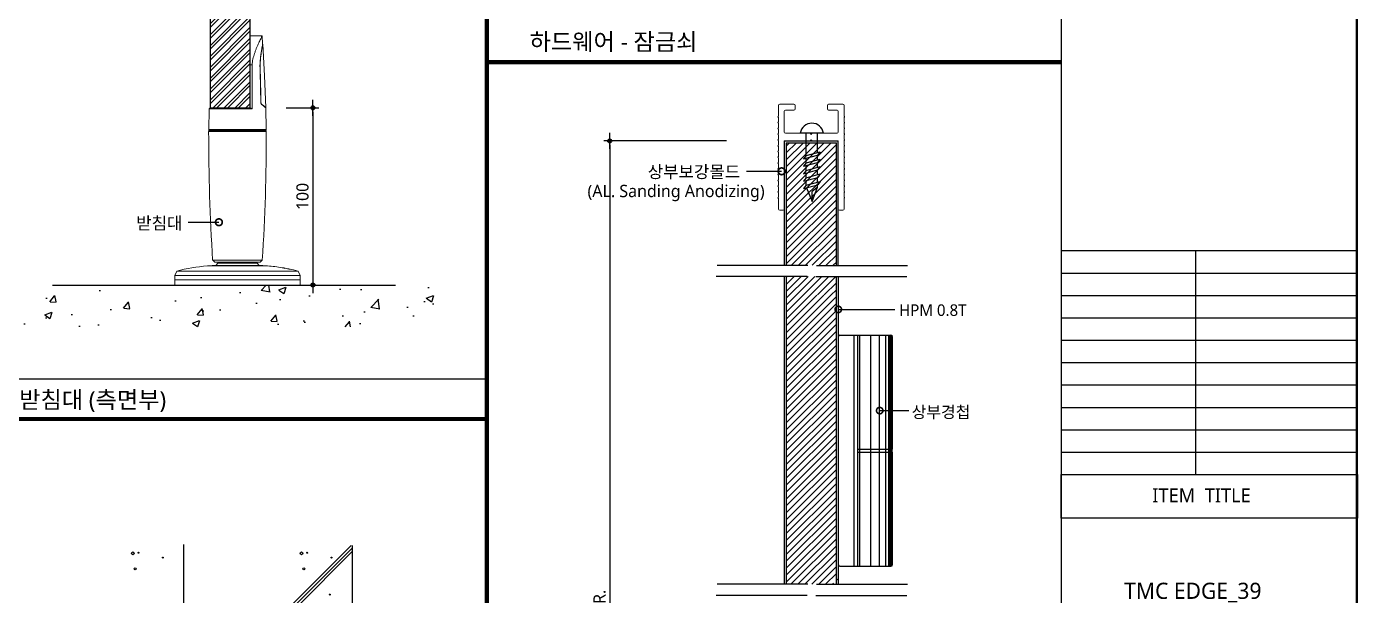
# Model space of a CAD drawing. Extents: x -256 to 8104, y -176 to 5714.
# Drawn here: x 4694 to 7984, y 2333 to 3740 of the extents above; entities that cross this region are included whole.
import ezdxf
from ezdxf.enums import TextEntityAlignment as Align

# ---------------------------------------------------------------- set-up
doc = ezdxf.new("R2010")
doc.units = 0
doc.header["$LTSCALE"] = 30
doc.linetypes.add('CEN', pattern=[62, 60, -1, 0, -1])
doc.linetypes.add('HIDDEN2', pattern=[4.7625, 3.175, -1.5875])
doc.layers.get('0').update_dxf_attribs({"linetype": 'CONTINUOUS'})
doc.layers.get('DEFPOINTS').update_dxf_attribs({"linetype": 'CONTINUOUS'})
for name, color, linetype in [('C', 2, 'CONTINUOUS'), ('curior-0Line', 252, 'CONTINUOUS'), ('DIM', 7, 'CONTINUOUS'), ('FIN', 5, 'CONTINUOUS'), ('HAT', 8, 'CONTINUOUS'), ('TIT', 3, 'CONTINUOUS'), ('기타', 1, 'CONTINUOUS'), ('문자', 3, 'CONTINUOUS'), ('부자재', 4, 'CONTINUOUS'), ('상부보강몰드', 4, 'HIDDEN2'), ('중심선', 1, 'CEN'), ('치수', 1, 'CONTINUOUS'), ('판넬', 2, 'CONTINUOUS'), ('해치', 8, 'CONTINUOUS')]:
    doc.layers.add(name, color=color, linetype=linetype)
doc.styles.add('돋움', font='malgun.ttf')
doc.dimstyles.new('10', dxfattribs={"dimscale": 10, "dimtxt": 3, "dimasz": 1, "dimexe": 1.5, "dimexo": 2, "dimgap": 1, "dimtad": 1, "dimdec": 0, "dimlunit": 6, "dimtxsty": '돋움', "dimblk": 'DIMDOT', "dimcen": -1, "dimdle": 1.5, "dimclrt": 3, "dimazin": 3, "dimtfac": 1, "dimtdec": 0, "dimtix": 1, "dimtmove": 2, "dimatfit": 3, "dimldrblk": 'DIMDOT', "dimarcsym": 0})
pattern_1 = [(45, (177208.739, -1599.455), (-8.55643, 8.55643), [])]

# ---------------------------------------------------------------- blocks, each defined once
blk = doc.blocks.new('DIMDOT')
at = {"linetype": 'Continuous'}
blk.add_line((-2, 0), (2, 0), dxfattribs=at)
for radius in [0.5, 0.25]:
    blk.add_circle((0, 0), radius, dxfattribs=at)
blk = doc.blocks.new('*D1087')
at = {"layer": 'DEFPOINTS', "color": 0}
for p in [(191171, 1893.6), (190862.2, -409.7), (191171, -409.7)]:
    blk.add_point(p, dxfattribs=at)
at = {"layer": 'DIM', "color": 0, "lineweight": -2, "ltscale": 10}
for p, q in [((191151, 1893.6), (190847.2, 1893.6)), ((190862.2, 1883.6), (190862.2, -399.7)), ((191151, -409.7), (190847.2, -409.7))]:
    blk.add_line(p, q, dxfattribs=at)
at = {"layer": 'DIM', "color": 0, "lineweight": -2, "xscale": 10, "yscale": 10, "zscale": 10}
for p, rotation in [((190862.2, 1893.6), 90), ((190862.2, -409.7), 270)]:
    blk.add_blockref('DIMDOT', p, dxfattribs=dict(at, rotation=rotation))
at = {"layer": 'DIM', "color": 3, "insert": (190837, 742), "char_height": 30, "attachment_point": 5, "rotation": 90, "style": '돋움'}
blk.add_mtext('VAR.', dxfattribs=at)
blk = doc.blocks.new('A$C13EB2441')
for p, q in [((0.837, 7.375), (0.837, 14.115)), ((0.837, 6.74), (0.837, 0))]:
    blk.add_line(p, q)
blk = doc.blocks.new('_DOTSMALL')
at = {"color": 0, "linetype": 'ByBlock', "const_width": 0.5}
blk.add_lwpolyline([(-0.0625, 0, 1), (0.0625, 0, 1)], format="xyb", close=True, dxfattribs=at)
blk = doc.blocks.new('A$C63EC304E')
at = {"layer": '치수', "color": 1, "xscale": 2.5, "yscale": 2.5, "zscale": 2.5, "rotation": 234.3098741996962}
blk.add_blockref('_DOTSMALL', (0.31, 0.31), dxfattribs=at)
blk = doc.blocks.new('A$C2BC9653E')
at = {"layer": '치수', "xscale": 0.3333333333333333, "yscale": 0.3333333333333333, "zscale": 0.3333333333333333}
blk.add_blockref('A$C63EC304E', (0, 0), dxfattribs=at)
blk = doc.blocks.new('A$C7FC71301')
at = {"layer": '치수', "rotation": 180}
blk.add_blockref('A$C2BC9653E', (0.208, 0.208), dxfattribs=at)
blk = doc.blocks.new('A$C4A20372B')
at = {"layer": '치수'}
blk.add_blockref('A$C7FC71301', (0, 0), dxfattribs=at)
blk = doc.blocks.new('A$C566469F5')
at = {"layer": '치수'}
blk.add_blockref('A$C4A20372B', (0, 0), dxfattribs=at)
blk = doc.blocks.new('A$C7E317CD4')
at = {"layer": '해치', "xscale": 2, "yscale": 2, "zscale": 2}
blk.add_blockref('A$C566469F5', (0, 0), dxfattribs=at)
blk = doc.blocks.new('A$C601D7F27')
at = {"layer": '치수'}
blk.add_blockref('A$C7E317CD4', (0, 0), dxfattribs=at)
blk = doc.blocks.new('A$C38802C08')
at = {"layer": '치수'}
blk.add_blockref('A$C601D7F27', (0, 0), dxfattribs=at)
blk = doc.blocks.new('*D1089')
at = {"layer": 'DEFPOINTS', "color": 0}
for p in [(190042.1, 1975.3), (189985.3, 1537.1), (190128.2, 1537.1)]:
    blk.add_point(p, dxfattribs=at)
at = {"layer": 'DIM', "color": 0, "lineweight": -2, "ltscale": 10}
for p, q in [((190062.1, 1975.3), (190143.2, 1975.3)), ((190128.2, 1965.3), (190128.2, 1547.1)), ((190005.3, 1537.1), (190143.2, 1537.1))]:
    blk.add_line(p, q, dxfattribs=at)
at = {"layer": 'DIM', "color": 0, "lineweight": -2, "xscale": 10, "yscale": 10, "zscale": 10}
for p, rotation in [((190128.2, 1975.3), 90), ((190128.2, 1537.1), 270)]:
    blk.add_blockref('DIMDOT', p, dxfattribs=dict(at, rotation=rotation))
at = {"layer": 'DIM', "color": 3, "insert": (190102.6, 1756.2), "char_height": 30, "attachment_point": 5, "rotation": 90, "style": '돋움'}
blk.add_mtext('100', dxfattribs=at)
blk = doc.blocks.new('EDGE_39', base_point=(184726.3, -1563.7))
at = {"layer": 'HAT'}
h = blk.add_hatch(dxfattribs=at)
h.set_pattern_fill('ANSI32', color=256, scale=2, style=0)
h.set_pattern_definition([(45, (176427.665, -1839.629), (-13.470384, 13.470384), []), (45, (176436.645, -1839.629), (-13.470384, 13.470384), [])])
h.paths.add_polyline_path([(189874.1, 1975.2), (189973.6, 1975.2), (189973.6, 2289.6), (189874.1, 2289.6)])
at = {"layer": 'HAT', "transparency": 33554687}
h = blk.add_hatch(dxfattribs=at)
h.set_pattern_fill('ANSI31', color=256, scale=3.811219)
h.set_pattern_definition(pattern_1)
h.paths.add_polyline_path([(191352.2, 1585.9), (191373.4, 1585.9), (191422.3, 1585.9), (191422.3, 1888.9), (191298.4, 1888.9), (191298.4, 1585.9)])
at = {"layer": 'HAT'}
h = blk.add_hatch(dxfattribs=at)
h.set_pattern_fill('ANSI31', color=256, scale=3.811219, style=0)
h.set_pattern_definition(pattern_1)
edge = h.paths.add_edge_path()
edge.add_line((191422.3, 1511.8), (191365.7, 1511.8))
edge.add_arc((191363.7, 1511.8), 1.99, -54.3099, 0, ccw=False)
edge.add_arc((191363.7, 1511.8), 1.99, 125.6901, 305.6901, ccw=False)
edge.add_arc((191363.7, 1511.8), 1.99, 0, 125.6901, ccw=False)
edge.add_line((191365.7, 1511.8), (191422.3, 1511.8))
edge.add_line((191422.3, 1511.8), (191422.3, 1558.3))
edge.add_line((191422.3, 1558.3), (191412.5, 1558.3))
edge.add_spline(control_points=[(191409.8, 1550.8), (191410.7, 1553.3), (191411.6, 1555.8), (191412.5, 1558.3)], knot_values=[0, 0, 0, 0, 0.152076, 0.152076, 0.152076, 0.152076], degree=3, periodic=0)
edge.add_line((191412.5, 1558.3), (191360.4, 1558.3))
edge.add_line((191360.4, 1558.3), (191360.4, 797.4))
edge.add_line((191360.4, 797.4), (191414.4, 797.4))
edge.add_spline(control_points=[(191414.4, 797.4), (191417.5, 805.7), (191420.3, 813.2), (191422.3, 816.8)], knot_values=[0.152076, 0.152076, 0.152076, 0.152076, 0.673721, 0.673721, 0.673721, 0.673721], degree=3, periodic=0)
edge.add_spline(control_points=[(191424.6, 797.4), (191425.1, 807), (191426.1, 821.5), (191423.4, 818.7), (191422.3, 816.8)], knot_values=[0.673721, 0.673721, 0.673721, 0.673721, 1.332503, 1.60798, 1.60798, 1.60798, 1.60798], degree=3, periodic=0)
edge.add_line((191422.3, 816.8), (191422.3, 1511.8))
h.paths.add_polyline_path([(191360.4, 1558.3), (191298.4, 1558.3), (191298.4, 797.4), (191360.4, 797.4)])
at = {"layer": '해치'}
h = blk.add_hatch(dxfattribs=at)
h.set_pattern_fill('AR-CONC', color=256, style=0)
h.set_pattern_definition([(50, (187965.83, 0.36), (182.185, -15.939), [19.05, -209.55]), (355, (187965.83, 0.36), (-35.243, 191.057), [15.24, -167.64]), (100.451, (187981.01, -0.97), (146.943, 175.117), [16.19, -178.09]), (46.184, (187965.83, 51.16), (271.079, -42.042), [28.575, -314.325]), (96.636, (187988.42, 47.66), (237.404, 247.426), [24.285, -267.135]), (351.184, (187965.83, 51.16), (237.405, 247.425), [22.86, -251.46]), (21, (187991.23, 38.46), (151.615, -102.2655), [19.05, -209.55]), (326, (187991.23, 38.46), (61.802, 184.188), [15.24, -167.64]), (71.4514, (188003.87, 29.94), (213.416, 81.923), [16.19, -178.09]), (37.5, (187965.83, 0.36), (3.0886, 84.555), [0, -165.608, 0, -170.18, 0, -168.275]), (7.5, (187965.83, 0.36), (66.8197, 100.1806), [0, -97.028, 0, -161.798, 0, -64.135]), (327.5, (187909.19, 0.36), (135.5906, -5.7287), [0, -63.5, 0, -198.12, 0, -262.89]), (317.5, (187883.79, 0.36), (148.129, 25.4265), [0, -82.55, 0, -131.572, 0, -186.69])])
h.paths.add_polyline_path([(190445.4, 1434.1), (190445.4, 1537.1), (189395.2, 1537.1), (189395.2, 1434.1)])
at = {"color": 2}
blk.add_line((189484.6, 1537.1), (190332.2, 1537.1), dxfattribs=at)
at = {"color": 8}
blk.add_line((189173, 1305.6), (190558.3, 1305.6), dxfattribs=at)
blk.add_line((190226.2, 116.5), (190226.2, 893.3))
at = {"color": 2}
for points in [[(184725.6, 3974.7), (191977.9, 3974.7), (191977.9, -1563.6), (184725.6, -1563.6)], [(184725.6, 3974.7), (191977.9, 3974.7), (191977.9, -1563.6), (184725.6, -1563.6)], [(184725.6, 3974.7), (192707.5, 3974.7), (192707.5, -1563.6), (184725.6, -1563.6)]]:
    blk.add_lwpolyline(points, close=True, dxfattribs=at)
at = {"color": 8, "const_width": 10}
for points in [[(190558.3, -1563.6), (190558.3, 3974.7)], [(190558.3, 2088.3), (191977.9, 2088.3)], [(184773.7, 1205.6), (190558.3, 1205.6)]]:
    blk.add_lwpolyline(points, dxfattribs=at)
at = {"layer": 'C'}
for p, q in [((191298.4, 1888.9), (191298.4, 1585.9)), ((191298.4, 1888.9), (191422.3, 1888.9)), ((191298.4, 1888.9), (191422.3, 1888.9)), ((191298.4, 1888.9), (191422.3, 1888.9)), ((191422.3, 1585.9), (191422.3, 1888.9)), ((191298.4, 1558.3), (191298.4, 797.4)), ((191422.3, 797.4), (191422.3, 1558.3))]:
    blk.add_line(p, q, dxfattribs=at)
at = {"layer": 'curior-0Line'}
for p, q in [((191977.9, 3974.7), (191977.9, -1562.8)), ((191978.3, 1622.3), (192710.4, 1622.3)), ((192310.5, 1622.3), (192310.5, 1068.5)), ((191978.3, 1566.9), (192710.4, 1566.9)), ((191978.3, 1511.5), (192710.4, 1511.5)), ((191978.3, 1456.1), (192710.4, 1456.1)), ((191978.3, 1400.8), (192710.4, 1400.8)), ((191978.3, 1345.4), (192710.4, 1345.4)), ((191978.3, 1290), (192710.4, 1290)), ((191978.3, 1234.6), (192710.4, 1234.6)), ((191978.3, 1179.3), (192710.4, 1179.3)), ((191978.3, 1123.9), (192710.4, 1123.9)), ((191978.3, 1068.5), (192710.4, 1068.5))]:
    blk.add_line(p, q, dxfattribs=at)
for points in [[(192710.4, 3974.7), (191977.9, 3974.7), (191977.9, -1563.6), (192710.4, -1563.6)], [(191978.3, 1068.5), (192710.4, 1068.5), (192710.4, 960.8), (191978.3, 960.8)]]:
    blk.add_lwpolyline(points, close=True, dxfattribs=at)
at = {"layer": 'FIN', "color": 4, "linetype": 'Continuous', "lineweight": 15}
for p, q in [((190002.9, 2153.3), (189973.6, 2153.3)), ((189973.6, 2153.3), (189973.6, 2081.6)), ((190004, 2132.9), (190002.9, 2153.3)), ((189874.1, 1975.2), (189871.8, 1973)), ((189874.1, 1975.2), (189973.6, 1975.2)), ((190013, 1921.8), (190011.7, 1975.3)), ((189873.1, 1919.2), (190010.6, 1919.2)), ((189880.5, 1599), (189885.9, 1593.6)), ((189997.8, 1593.6), (189885.9, 1593.6)), ((189893.5, 1591.3), (189888.4, 1585.4)), ((189995.3, 1585.4), (189888.4, 1585.4)), ((189893.5, 1593.6), (189893.5, 1591.3)), ((189893.5, 1591.3), (189990.2, 1591.3)), ((189990.2, 1591.3), (189990.2, 1593.6)), ((189995.3, 1585.4), (189990.2, 1591.3)), ((189997.8, 1593.6), (190003.2, 1599)), ((189791.5, 1571.3), (189786.6, 1560.7)), ((189786.6, 1560.7), (189786.6, 1549.8)), ((189786.6, 1549.8), (189786.6, 1537.1)), ((190097, 1560.7), (190092.2, 1571.3)), ((190097, 1549.8), (190097, 1560.7)), ((190097, 1537.1), (190097, 1549.8)), ((189786.6, 1537.1), (190097, 1537.1))]:
    blk.add_line(p, q, dxfattribs=at)
at = {"layer": 'FIN', "linetype": 'Continuous', "lineweight": 15}
for p, q in [((189977.8, 2081.6), (189973.6, 2081.6)), ((189997.5, 2079.7), (189997.8, 2079.7)), ((189998.2, 2054.2), (189998.5, 2054.2)), ((189999.2, 2003.4), (189999.5, 2003.4)), ((189999.4, 1988.6), (189999.8, 1988.6)), ((189999.5, 1988.4), (189999.8, 1988.4)), ((190001.6, 1984.3), (190001.1, 1984.3)), ((190011.2, 1975.7), (190011.7, 1975.7)), ((189978.2, 1973), (189871.8, 1973)), ((189870.6, 1921.8), (190013, 1921.8)), ((190013.1, 1916.7), (189870.6, 1916.7)), ((190016.1, 1584.3), (189867.6, 1584.3)), ((189869.5, 1584.5), (190014.2, 1584.5)), ((189880.5, 1599), (190003.2, 1599)), ((190097, 1560.7), (189786.6, 1560.7)), ((190097, 1549.8), (189786.6, 1549.8)), ((189786.6, 1549.8), (190097, 1549.8)), ((189791.5, 1571.3), (190092.2, 1571.3)), ((189799.3, 1536.1), (189799.3, 1537.1)), ((189799.4, 1536.1), (189799.3, 1536.1)), ((189799.4, 1536.1), (189799.4, 1537.1)), ((189810.2, 1536.1), (189799.4, 1536.1)), ((189810.2, 1536.1), (189810.2, 1537.1)), ((189810.2, 1536.1), (189810.2, 1537.1)), ((189810.2, 1536.1), (189810.2, 1536.1)), ((189959.7, 1536.1), (189959.7, 1537.1)), ((189964.7, 1536.1), (189959.7, 1536.1)), ((189964.7, 1536.1), (189964.7, 1537.1)), ((189971.8, 1536.1), (189971.8, 1537.1)), ((189971.9, 1536.1), (189971.9, 1537.1)), ((189972.1, 1536.1), (189972.1, 1537.1)), ((189972.6, 1536.1), (189972.6, 1537.1)), ((189974.8, 1536.1), (189972.6, 1536.1)), ((189974.8, 1536.1), (189974.8, 1537.1)), ((189975.6, 1536.1), (189974.8, 1536.1)), ((189975.6, 1536.1), (189975.6, 1537.1)), ((189976.3, 1536.1), (189975.6, 1536.1)), ((189976.3, 1536.1), (189976.3, 1537.1)), ((189976.6, 1536.1), (189976.3, 1536.1)), ((189976.6, 1536.1), (189976.6, 1537.1)), ((189976.8, 1536.1), (189976.6, 1536.1)), ((189976.9, 1536.1), (189976.9, 1537.1)), ((189978.4, 1536.1), (189978.4, 1537.1)), ((189980.3, 1536.1), (189980.3, 1537.1)), ((189980.3, 1536.1), (189980.3, 1537.1)), ((189981, 1536.1), (189980.4, 1536.1)), ((189981, 1536.1), (189981, 1537.1)), ((189981.4, 1536.1), (189981, 1536.1)), ((189981.4, 1536.1), (189981.4, 1537.1)), ((189982.1, 1536.1), (189981.4, 1536.1)), ((189982.1, 1536.1), (189982.1, 1537.1)), ((190071.5, 1536.1), (190071.5, 1537.1)), ((190073.2, 1536.1), (190073.2, 1537.1)), ((190077.1, 1536.1), (190077.1, 1537.1)), ((190080.9, 1536.1), (190080.9, 1537.1)), ((190082.7, 1536.1), (190082.7, 1537.1))]:
    blk.add_line(p, q, dxfattribs=at)
at = {"layer": 'FIN', "color": 4, "linetype": 'Continuous', "lineweight": 15, "flags": 128}
for points in [[(190011.8, 1975.8), (190008.5, 2054.1), (190004.1, 2132.4)], [(189871.8, 1973), (189871.7, 1971.3), (189870.7, 1921.8)]]:
    blk.add_lwpolyline(points, dxfattribs=at)
at = {"layer": 'FIN', "color": 4, "linetype": 'Continuous', "lineweight": 15}
for centre, radius, start, end in [((189873.2, 1921.8), 2.54, 179.2415, 270), ((189873.1, 1916.7), 2.54, 90, 179.3579), ((194911.7, 1914.2), 5041.1, 179.9718, 183.5859), ((185186, 1907.5), 4827.1, 356.3354, 0.1097), ((190010.5, 1921.8), 2.54, 270, 0.7585), ((190010.6, 1916.7), 2.54, 0.6421, 90), ((189893.5, 1203.6), 381.6, 93.8991, 105.5006), ((189869.6, 1582.9), 1.53, 94.7479, 116.6788), ((189893.5, 1295), 290.5, 91.0115, 94.7479), ((189990.2, 1295), 290.5, 85.2521, 88.9885), ((190014.1, 1582.9), 1.53, 63.3212, 85.2521), ((189990.2, 1203.6), 381.6, 80.5831, 86.1009), ((189990.2, 1203.6), 381.6, 74.4994, 78.127)]:
    blk.add_arc(centre, radius, start, end, dxfattribs=at)
at = {"layer": 'FIN', "linetype": 'Continuous', "lineweight": 15}
for points, knots in [([(189977.8, 2081.6), (189978.1, 2084), (189978.6, 2088.9), (189980.1, 2096), (189981.9, 2103.1), (189984, 2110), (189986.5, 2116.9), (189989.1, 2123.6), (189991.8, 2130), (189994.5, 2136), (189997.1, 2141.5), (189999.2, 2145.9), (190001, 2149.5), (190002.1, 2151.7), (190002.8, 2153.1), (190002.9, 2153.2), (190002.9, 2153.3)], [0, 0, 0, 0, 0.0728557, 0.145726, 0.2204904, 0.2952636, 0.3731809, 0.4510923, 0.5310454, 0.610964, 0.6872809, 0.764789, 0.8294418, 0.895744, 0.9479363, 1, 1, 1, 1]), ([(190004.1, 2132.9), (190004.1, 2132.9), (190004.1, 2133.1), (190004, 2132.1), (190003.6, 2130.3), (190003.1, 2127.6), (190002.4, 2123.6), (190001.5, 2118.5), (190000.6, 2113.1), (189999.5, 2105.9), (189998.5, 2097.6), (189997.8, 2088.1), (189997.6, 2082.5), (189997.5, 2079.7)], [0, 0, 0, 0, 0.009684, 0.084411, 0.139342, 0.19575, 0.292674, 0.392034, 0.480465, 0.568929, 0.750269, 0.874667, 1, 1, 1, 1]), ([(190004.1, 2132.4), (190004.1, 2132.3), (190004.1, 2132.1), (190003.8, 2130.6), (190003.5, 2128.4), (190002.9, 2125.2), (190002.1, 2121), (190001.4, 2116.6), (190000.4, 2110.4), (189999.3, 2102), (189998.2, 2091.2), (189998, 2083.5), (189997.8, 2079.7)], [0, 0, 0, 0, 0.065081, 0.114014, 0.164283, 0.248685, 0.335215, 0.413903, 0.492623, 0.653874, 0.825661, 1, 1, 1, 1]), ([(189978.2, 1973), (189978.2, 1973.8), (189978.2, 1992.2), (189978.1, 2028.4), (189977.9, 2063.9), (189977.8, 2081.6)], [0, 0, 0, 0, 0.020119, 0.51001, 1, 1, 1, 1]), ([(189997.5, 2079.7), (189997.8, 2069.4), (189998.3, 2048.6), (189999, 2018.2), (189999.3, 1998.1), (189999.5, 1988.6)], [0, 0, 0, 0, 0.338608, 0.686805, 1, 1, 1, 1]), ([(189997.8, 2079.7), (189998, 2075.4), (189998.1, 2069.1), (189998.3, 2060.6), (189998.4, 2056.4), (189998.5, 2054.2)], [0, 0, 0, 0, 0.499998, 0.749999, 1, 1, 1, 1]), ([(189998.5, 2054.2), (189998.6, 2050), (189998.8, 2041.5), (189999.1, 2024.6), (189999.4, 2011.8), (189999.5, 2003.4)], [0, 0, 0, 0, 0.250195, 0.500389, 1, 1, 1, 1]), ([(190001.4, 1983.8), (190001.1, 1984.2), (190000.4, 1984.8), (189999.8, 1986.4), (189999.5, 1987.7), (189999.5, 1988.4), (189999.5, 1988.6)], [0, 0, 0, 0, 0.3337457, 0.6692692, 0.9101086, 1, 1, 1, 1]), ([(189999.8, 1988.4), (189999.9, 1987.9), (189999.9, 1987), (190000.4, 1985.8), (190001, 1984.8), (190001.4, 1984.5), (190001.6, 1984.3)], [0, 0, 0, 0, 0.257997, 0.515126, 0.793816, 1, 1, 1, 1]), ([(190001.4, 1983.8), (190002.7, 1982.8), (190005.3, 1980.7), (190008.5, 1978), (190010.6, 1976.3), (190011.5, 1975.5), (190011.9, 1975.2), (190011.8, 1975.3), (190011.7, 1975.3)], [0, 0, 0, 0, 0.2109513, 0.4254062, 0.683951, 0.8181289, 0.9522979, 1, 1, 1, 1]), ([(190001.6, 1984.3), (190003.1, 1983.1), (190006.1, 1980.6), (190009.3, 1977.8), (190011.4, 1976), (190011.6, 1975.9), (190011.7, 1975.8)], [0, 0, 0, 0, 0.25138, 0.508909, 0.760628, 1, 1, 1, 1]), ([(189972.1, 1536.1), (189972, 1536.1), (189971.9, 1536.1), (189971.9, 1536.1), (189971.9, 1536.1)], [0, 0, 0, 0, 0.557964, 1, 1, 1, 1]), ([(189972.6, 1536.1), (189972.5, 1536.1), (189972.3, 1536.1), (189972.2, 1536.1), (189972.1, 1536.1)], [0, 0, 0, 0, 0.561741, 1, 1, 1, 1]), ([(189978.4, 1536.1), (189978.1, 1536.1), (189977.6, 1536.1), (189977.1, 1536.1), (189976.9, 1536.1)], [0, 0, 0, 0, 0.560188, 1, 1, 1, 1]), ([(189980.3, 1536.1), (189979.9, 1536.1), (189979.3, 1536.1), (189978.7, 1536.1), (189978.4, 1536.1)], [0, 0, 0, 0, 0.559958, 1, 1, 1, 1]), ([(190073.2, 1536.1), (190072.6, 1536.1), (190071.6, 1536.1), (190071.5, 1536.1), (190071.5, 1536.1)], [0, 0, 0, 0, 0.558554, 1, 1, 1, 1]), ([(190074.7, 1536.1), (190074.1, 1536.1), (190073.2, 1536.1), (190072.5, 1536.1), (190072.3, 1536.1)], [0, 0, 0, 0, 0.558511, 1, 1, 1, 1]), ([(190077.1, 1536.1), (190076.3, 1536.1), (190074.9, 1536.1), (190073.7, 1536.1), (190073.2, 1536.1)], [0, 0, 0, 0, 0.559859, 1, 1, 1, 1]), ([(190080.9, 1536.1), (190080.3, 1536.1), (190079.1, 1536.1), (190077.7, 1536.1), (190077.1, 1536.1)], [0, 0, 0, 0, 0.558977, 1, 1, 1, 1]), ([(190082.7, 1536.1), (190082.6, 1536.1), (190082.4, 1536.1), (190081.4, 1536.1), (190080.9, 1536.1)], [0, 0, 0, 0, 0.559094, 1, 1, 1, 1])]:
    blk.add_open_spline(points, degree=3, knots=knots, dxfattribs=at)
at = {"layer": 'FIN', "color": 4, "linetype": 'Continuous', "lineweight": 15}
for points, knots in [([(189973.6, 2081.6), (189973.6, 2075.4), (189973.6, 2063.3), (189973.6, 2045.5), (189973.6, 2027.9), (189973.6, 2010.3), (189973.6, 1992.5), (189973.6, 1980.9), (189973.6, 1975.2)], [0, 0, 0, 0, 0.175429, 0.342116, 0.500062, 0.672632, 0.839276, 1, 1, 1, 1]), ([(190052.6, 1580), (190052.6, 1580), (190052.6, 1580.1), (190052.7, 1580), (190053, 1580), (190053, 1580)], [0, 0, 0, 0, 0.110152, 0.664814, 1, 1, 1, 1]), ([(190053, 1580), (190053.2, 1579.9), (190053.6, 1579.9), (190054.4, 1579.7), (190055.2, 1579.6), (190056, 1579.5), (190056.4, 1579.4), (190056.5, 1579.4)], [0, 0, 0, 0, 0.2159727, 0.4318558, 0.6498983, 0.8698049, 1, 1, 1, 1]), ([(190059.5, 1578.7), (190058.9, 1578.8), (190057.9, 1579), (190056.9, 1579.2), (190056.5, 1579.3)], [0, 0, 0, 0, 0.585266, 1, 1, 1, 1]), ([(190056.5, 1579.3), (190056.5, 1579.2), (190056.5, 1579.2), (190056.5, 1579), (190056.5, 1579)], [0, 0, 0, 0, 0.495973, 1, 1, 1, 1]), ([(190056.5, 1579), (190056.9, 1578.9), (190057.9, 1578.7), (190058.9, 1578.5), (190059.5, 1578.4)], [0, 0, 0, 0, 0.405872, 1, 1, 1, 1]), ([(190071.8, 1576.1), (190069.6, 1576.6), (190065.5, 1577.5), (190061.5, 1578.3), (190059.5, 1578.6)], [0, 0, 0, 0, 0.528575, 1, 1, 1, 1]), ([(190059.5, 1578.4), (190059.5, 1578.4), (190059.5, 1578.5), (190059.5, 1578.5), (190059.5, 1578.5)], [0, 0, 0, 0, 0.517301, 1, 1, 1, 1]), ([(190059.5, 1578.5), (190061.5, 1578.2), (190065.5, 1577.4), (190069.6, 1576.5), (190071.8, 1576.1)], [0, 0, 0, 0, 0.470682, 1, 1, 1, 1]), ([(190071.8, 1576.1), (190071.8, 1576.1), (190071.8, 1576.1), (190071.8, 1576.1), (190071.8, 1576.1)], [0, 0, 0, 0, 0.529757, 1, 1, 1, 1])]:
    blk.add_open_spline(points, degree=3, knots=knots, dxfattribs=at)
at = {"layer": 'FIN', "linetype": 'Continuous', "lineweight": 15}
for points in [[(189973.6, 1975.2), (189978.2, 1973)], [(189999.5, 2003.4), (189999.8, 1988.6)], [(189999.8, 1988.6), (189999.8, 1988.4)], [(189972.5, 1536.1), (189972.3, 1536.1)]]:
    blk.add_open_spline(points, degree=1, dxfattribs=at)
at = {"layer": 'FIN', "color": 4, "linetype": 'Continuous', "lineweight": 15}
for points in [[(190053, 1580), (190052.7, 1580)], [(190056.5, 1579.3), (190059.7, 1578.7)], [(190059.5, 1578.8), (190059.8, 1578.8)]]:
    blk.add_open_spline(points, degree=1, dxfattribs=at)
at = {"layer": '기타', "color": 1}
for p, q in [((191347.5, 1857.5), (191347.5, 1912.7)), ((191376.1, 1865.1), (191376.1, 1912.7)), ((191341.1, 1849.2), (191376.1, 1858.5)), ((191347.3, 1857.5), (191341.1, 1849.2)), ((191347.3, 1857.5), (191382.3, 1866.8)), ((191347.3, 1839.1), (191382.3, 1848.4)), ((191347.5, 1839.2), (191347.5, 1850.9)), ((191382.3, 1866.8), (191376.1, 1858.5)), ((191376.1, 1846.8), (191376.1, 1858.5)), ((191382.3, 1848.4), (191376.1, 1840.1)), ((191341.1, 1830.8), (191376.1, 1840.1)), ((191347.3, 1839.1), (191341.1, 1830.8)), ((191341.2, 1812.5), (191376.1, 1821.8)), ((191347.4, 1820.8), (191341.2, 1812.5)), ((191347.4, 1820.8), (191382.4, 1830.1)), ((191347.4, 1802.5), (191382.4, 1811.8)), ((191347.5, 1820.8), (191347.5, 1832.5)), ((191347.5, 1802.5), (191347.5, 1814.2)), ((191376.1, 1828.4), (191376.1, 1840.1)), ((191382.4, 1830.1), (191376.1, 1821.8)), ((191376.1, 1810.1), (191376.1, 1821.8)), ((191382.4, 1811.8), (191376.2, 1803.4)), ((191341.2, 1794.1), (191376.2, 1803.4)), ((191347.4, 1802.5), (191341.2, 1794.1)), ((191341.3, 1775.8), (191376.2, 1785.1)), ((191347.5, 1784.1), (191341.3, 1775.8)), ((191347.5, 1784.1), (191347.5, 1795.8)), ((191347.5, 1784.1), (191382.5, 1793.4)), ((191348.2, 1777.6), (191362.7, 1744)), ((191376.1, 1778.8), (191361.8, 1767.5)), ((191362.7, 1744), (191376.1, 1778.8)), ((191376.1, 1791.7), (191376.1, 1803.4)), ((191376.1, 1778.8), (191376.1, 1785)), ((191382.5, 1793.4), (191376.2, 1785.1)), ((191361.8, 1767.5), (191362.7, 1744))]:
    blk.add_line(p, q, dxfattribs=at)
blk.add_arc((191361.8, 1908.5), 28.9, 8.3784, 171.6216, dxfattribs=at)
at = {"layer": '부자재'}
for p, q in [((191427.1, 1409.7), (191427.1, 845.6)), ((191430.9, 1413.5), (191556.6, 1413.5)), ((191465.2, 1413.5), (191465.2, 841.8)), ((191474.8, 1413.5), (191474.8, 841.8)), ((191560.5, 1409.7), (191560.5, 1131.4)), ((191474.8, 1131.4), (191560.5, 1131.4)), ((191474.8, 1123.8), (191560.5, 1123.8)), ((191559.3, 1131.4), (191559.3, 1123.8)), ((191560.5, 1123.8), (191560.5, 845.6)), ((191430.9, 841.8), (191556.6, 841.8))]:
    blk.add_line(p, q, dxfattribs=at)
for centre, start, end in [((191430.9, 1409.7), 90, 180), ((191556.6, 1409.7), 0, 90), ((191430.9, 845.6), 180, 270), ((191556.6, 845.6), 270, 0)]:
    blk.add_arc(centre, 3.81, start, end, dxfattribs=at)
at = {"layer": '상부보강몰드', "linetype": 'Continuous', "lineweight": 15}
for p, q in [((191279.4, 1981.2), (191279.4, 1955.3)), ((191282.2, 1984.1), (191317.5, 1984.1)), ((191320.4, 1981.2), (191320.4, 1972.6)), ((191400.4, 1981.2), (191400.4, 1972.6)), ((191438.5, 1984.1), (191403.2, 1984.1)), ((191441.4, 1981.2), (191441.4, 1955.3)), ((191279.4, 1951), (191279.4, 1941)), ((191279.4, 1951), (191279.4, 1941)), ((191293.7, 1915.5), (191293.7, 1966.9)), ((191296.5, 1969.8), (191317.5, 1969.8)), ((191424.2, 1969.8), (191403.2, 1969.8)), ((191427.1, 1915.5), (191427.1, 1966.9)), ((191441.4, 1951), (191441.4, 1941)), ((191441.4, 1951), (191441.4, 1941)), ((191279.4, 1936.7), (191279.4, 1926.7)), ((191279.4, 1936.7), (191279.4, 1926.7)), ((191279.4, 1922.4), (191279.4, 1912.4)), ((191279.4, 1922.4), (191279.4, 1912.4)), ((191358, 1912.7), (191296.5, 1912.7)), ((191360.4, 1909.8), (191358, 1912.7)), ((191362.8, 1912.7), (191360.4, 1909.8)), ((191362.8, 1912.7), (191424.2, 1912.7)), ((191441.4, 1936.7), (191441.4, 1926.7)), ((191441.4, 1936.7), (191441.4, 1926.7)), ((191441.4, 1922.4), (191441.4, 1912.4)), ((191441.4, 1922.4), (191441.4, 1912.4)), ((191279.4, 1908.1), (191279.4, 1898.2)), ((191279.4, 1908.1), (191279.4, 1898.2)), ((191279.4, 1893.8), (191279.4, 1883.9)), ((191279.4, 1893.8), (191279.4, 1883.9)), ((191279.4, 1879.5), (191279.4, 1869.6)), ((191279.4, 1879.5), (191279.4, 1869.6)), ((191293.7, 1893.6), (191293.7, 1725)), ((191293.7, 1893.6), (191358, 1893.6)), ((191358, 1893.6), (191360.4, 1896.5)), ((191360.4, 1896.5), (191362.8, 1893.6)), ((191427.1, 1893.6), (191362.8, 1893.6)), ((191427.1, 1893.6), (191427.1, 1725)), ((191441.4, 1908.1), (191441.4, 1898.2)), ((191441.4, 1908.1), (191441.4, 1898.2)), ((191441.4, 1893.8), (191441.4, 1883.9)), ((191441.4, 1893.8), (191441.4, 1883.9)), ((191441.4, 1879.5), (191441.4, 1869.6)), ((191441.4, 1879.5), (191441.4, 1869.6)), ((191279.4, 1855.3), (191279.4, 1865.2)), ((191279.4, 1850.9), (191279.4, 1841)), ((191441.4, 1855.3), (191441.4, 1865.2)), ((191441.4, 1850.9), (191441.4, 1841)), ((191279.4, 1826.7), (191279.4, 1836.6)), ((191279.4, 1812.4), (191279.4, 1822.3)), ((191441.4, 1826.7), (191441.4, 1836.6)), ((191441.4, 1812.4), (191441.4, 1822.3)), ((191279.4, 1798.1), (191279.4, 1808)), ((191279.4, 1783.8), (191279.4, 1793.7)), ((191279.4, 1769.5), (191279.4, 1779.5)), ((191441.4, 1798.1), (191441.4, 1808)), ((191441.4, 1783.8), (191441.4, 1793.7)), ((191441.4, 1769.5), (191441.4, 1779.5)), ((191279.4, 1755.2), (191279.4, 1765.2)), ((191279.4, 1725), (191279.4, 1750.9)), ((191441.4, 1755.2), (191441.4, 1765.2)), ((191441.4, 1725), (191441.4, 1750.9)), ((191282.2, 1722.1), (191290.8, 1722.1)), ((191438.5, 1722.1), (191429.9, 1722.1))]:
    blk.add_line(p, q, dxfattribs=at)
for centre, radius, start, end in [((191282.2, 1981.2), 2.86, 90, 180), ((191282.2, 1981.2), 2.86, 90, 180), ((191317.5, 1981.2), 2.86, 0, 90), ((191403.2, 1981.2), 2.86, 90, 180), ((191438.5, 1981.2), 2.86, 0, 90), ((191438.5, 1981.2), 2.86, 0, 90), ((191279.4, 1953.1), 1.43, 113.5782, 246.4218), ((191279.4, 1953.1), 1.43, 113.5782, 246.4218), ((191279.4, 1953.1), 1.43, 113.5782, 246.4218), ((191279.4, 1953.1), 1.43, 113.5782, 246.4218), ((191278.4, 1955.3), 0.953, 293.5782, 0), ((191278.4, 1955.3), 0.953, 293.5782, 0), ((191278.4, 1955.3), 0.953, 293.5782, 0), ((191278.4, 1955.3), 0.953, 293.5782, 0), ((191278.4, 1951), 0.953, 0, 66.4218), ((191278.4, 1951), 0.953, 0, 66.4218), ((191278.4, 1951), 0.953, 0, 66.4218), ((191278.4, 1951), 0.953, 0, 66.4218), ((191278.4, 1941), 0.953, 293.5782, 0), ((191278.4, 1941), 0.953, 293.5782, 0), ((191278.4, 1941), 0.953, 293.5782, 0), ((191278.4, 1941), 0.953, 293.5782, 0), ((191296.5, 1966.9), 2.86, 90, 180), ((191317.5, 1972.6), 2.86, 270, 0), ((191403.2, 1972.6), 2.86, 180, 270), ((191424.2, 1966.9), 2.86, 0, 90), ((191442.3, 1955.3), 0.953, 180, 246.4218), ((191442.3, 1955.3), 0.953, 180, 246.4218), ((191442.3, 1955.3), 0.953, 180, 246.4218), ((191442.3, 1955.3), 0.953, 180, 246.4218), ((191442.3, 1951), 0.953, 113.5782, 180), ((191442.3, 1951), 0.953, 113.5782, 180), ((191442.3, 1951), 0.953, 113.5782, 180), ((191442.3, 1951), 0.953, 113.5782, 180), ((191442.3, 1941), 0.953, 180, 246.4218), ((191442.3, 1941), 0.953, 180, 246.4218), ((191442.3, 1941), 0.953, 180, 246.4218), ((191442.3, 1941), 0.953, 180, 246.4218), ((191441.4, 1953.1), 1.43, 293.5782, 66.4218), ((191441.4, 1953.1), 1.43, 293.5782, 66.4218), ((191441.4, 1953.1), 1.43, 293.5782, 66.4218), ((191441.4, 1953.1), 1.43, 293.5782, 66.4218), ((191279.4, 1938.8), 1.43, 113.5782, 246.4218), ((191279.4, 1938.8), 1.43, 113.5782, 246.4218), ((191279.4, 1938.8), 1.43, 113.5782, 246.4218), ((191279.4, 1938.8), 1.43, 113.5782, 246.4218), ((191279.4, 1924.6), 1.43, 113.5782, 246.4218), ((191279.4, 1924.6), 1.43, 113.5782, 246.4218), ((191279.4, 1924.6), 1.43, 113.5782, 246.4218), ((191279.4, 1924.6), 1.43, 113.5782, 246.4218), ((191279.4, 1910.3), 1.43, 113.5782, 246.4218), ((191279.4, 1910.3), 1.43, 113.5782, 246.4218), ((191279.4, 1910.3), 1.43, 113.5782, 246.4218), ((191279.4, 1910.3), 1.43, 113.5782, 246.4218), ((191278.4, 1936.7), 0.953, 0, 66.4218), ((191278.4, 1936.7), 0.953, 0, 66.4218), ((191278.4, 1936.7), 0.953, 0, 66.4218), ((191278.4, 1936.7), 0.953, 0, 66.4218), ((191278.4, 1926.7), 0.953, 293.5782, 0), ((191278.4, 1926.7), 0.953, 293.5782, 0), ((191278.4, 1926.7), 0.953, 293.5782, 0), ((191278.4, 1926.7), 0.953, 293.5782, 0), ((191278.4, 1922.4), 0.953, 0, 66.4218), ((191278.4, 1922.4), 0.953, 0, 66.4218), ((191278.4, 1922.4), 0.953, 0, 66.4218), ((191278.4, 1922.4), 0.953, 0, 66.4218), ((191278.4, 1912.4), 0.953, 293.5782, 0), ((191278.4, 1912.4), 0.953, 293.5782, 0), ((191278.4, 1912.4), 0.953, 293.5782, 0), ((191278.4, 1912.4), 0.953, 293.5782, 0), ((191278.4, 1908.1), 0.953, 0, 66.4218), ((191278.4, 1908.1), 0.953, 0, 66.4218), ((191278.4, 1908.1), 0.953, 0, 66.4218), ((191278.4, 1908.1), 0.953, 0, 66.4218), ((191296.5, 1915.5), 2.86, 180, 270), ((191424.2, 1915.5), 2.86, 270, 0), ((191442.3, 1936.7), 0.953, 113.5782, 180), ((191442.3, 1936.7), 0.953, 113.5782, 180), ((191442.3, 1936.7), 0.953, 113.5782, 180), ((191442.3, 1936.7), 0.953, 113.5782, 180), ((191442.3, 1926.7), 0.953, 180, 246.4218), ((191442.3, 1926.7), 0.953, 180, 246.4218), ((191442.3, 1926.7), 0.953, 180, 246.4218), ((191442.3, 1926.7), 0.953, 180, 246.4218), ((191442.3, 1922.4), 0.953, 113.5782, 180), ((191442.3, 1922.4), 0.953, 113.5782, 180), ((191442.3, 1922.4), 0.953, 113.5782, 180), ((191442.3, 1922.4), 0.953, 113.5782, 180), ((191442.3, 1912.4), 0.953, 180, 246.4218), ((191442.3, 1912.4), 0.953, 180, 246.4218), ((191442.3, 1912.4), 0.953, 180, 246.4218), ((191442.3, 1912.4), 0.953, 180, 246.4218), ((191442.3, 1908.1), 0.953, 113.5782, 180), ((191442.3, 1908.1), 0.953, 113.5782, 180), ((191442.3, 1908.1), 0.953, 113.5782, 180), ((191442.3, 1908.1), 0.953, 113.5782, 180), ((191441.4, 1938.8), 1.43, 293.5782, 66.4218), ((191441.4, 1938.8), 1.43, 293.5782, 66.4218), ((191441.4, 1938.8), 1.43, 293.5782, 66.4218), ((191441.4, 1938.8), 1.43, 293.5782, 66.4218), ((191441.4, 1924.6), 1.43, 293.5782, 66.4218), ((191441.4, 1924.6), 1.43, 293.5782, 66.4218), ((191441.4, 1924.6), 1.43, 293.5782, 66.4218), ((191441.4, 1924.6), 1.43, 293.5782, 66.4218), ((191441.4, 1910.3), 1.43, 293.5782, 66.4218), ((191441.4, 1910.3), 1.43, 293.5782, 66.4218), ((191441.4, 1910.3), 1.43, 293.5782, 66.4218), ((191441.4, 1910.3), 1.43, 293.5782, 66.4218), ((191279.4, 1896), 1.43, 113.5782, 246.4218), ((191279.4, 1896), 1.43, 113.5782, 246.4218), ((191279.4, 1896), 1.43, 113.5782, 246.4218), ((191279.4, 1896), 1.43, 113.5782, 246.4218), ((191279.4, 1881.7), 1.43, 113.5782, 246.4218), ((191279.4, 1881.7), 1.43, 113.5782, 246.4218), ((191279.4, 1881.7), 1.43, 113.5782, 246.4218), ((191279.4, 1881.7), 1.43, 113.5782, 246.4218), ((191278.4, 1898.2), 0.953, 293.5782, 0), ((191278.4, 1898.2), 0.953, 293.5782, 0), ((191278.4, 1898.2), 0.953, 293.5782, 0), ((191278.4, 1898.2), 0.953, 293.5782, 0), ((191278.4, 1893.8), 0.953, 0, 66.4218), ((191278.4, 1893.8), 0.953, 0, 66.4218), ((191278.4, 1893.8), 0.953, 0, 66.4218), ((191278.4, 1893.8), 0.953, 0, 66.4218), ((191278.4, 1883.9), 0.953, 293.5782, 0), ((191278.4, 1883.9), 0.953, 293.5782, 0), ((191278.4, 1883.9), 0.953, 293.5782, 0), ((191278.4, 1883.9), 0.953, 293.5782, 0), ((191278.4, 1879.5), 0.953, 0, 66.4218), ((191278.4, 1879.5), 0.953, 0, 66.4218), ((191278.4, 1879.5), 0.953, 0, 66.4218), ((191278.4, 1879.5), 0.953, 0, 66.4218), ((191442.3, 1898.2), 0.953, 180, 246.4218), ((191442.3, 1898.2), 0.953, 180, 246.4218), ((191442.3, 1898.2), 0.953, 180, 246.4218), ((191442.3, 1898.2), 0.953, 180, 246.4218), ((191442.3, 1893.8), 0.953, 113.5782, 180), ((191442.3, 1893.8), 0.953, 113.5782, 180), ((191442.3, 1893.8), 0.953, 113.5782, 180), ((191442.3, 1893.8), 0.953, 113.5782, 180), ((191442.3, 1883.9), 0.953, 180, 246.4218), ((191442.3, 1883.9), 0.953, 180, 246.4218), ((191442.3, 1883.9), 0.953, 180, 246.4218), ((191442.3, 1883.9), 0.953, 180, 246.4218), ((191442.3, 1879.5), 0.953, 113.5782, 180), ((191442.3, 1879.5), 0.953, 113.5782, 180), ((191442.3, 1879.5), 0.953, 113.5782, 180), ((191442.3, 1879.5), 0.953, 113.5782, 180), ((191441.4, 1896), 1.43, 293.5782, 66.4218), ((191441.4, 1896), 1.43, 293.5782, 66.4218), ((191441.4, 1896), 1.43, 293.5782, 66.4218), ((191441.4, 1896), 1.43, 293.5782, 66.4218), ((191441.4, 1881.7), 1.43, 293.5782, 66.4218), ((191441.4, 1881.7), 1.43, 293.5782, 66.4218), ((191441.4, 1881.7), 1.43, 293.5782, 66.4218), ((191441.4, 1881.7), 1.43, 293.5782, 66.4218), ((191279.4, 1867.4), 1.43, 113.5782, 246.4218), ((191279.4, 1867.4), 1.43, 113.5782, 246.4218), ((191279.4, 1853.1), 1.43, 113.5782, 246.4218), ((191279.4, 1853.1), 1.43, 113.5782, 246.4218), ((191278.4, 1869.6), 0.953, 293.5782, 0), ((191278.4, 1869.6), 0.953, 293.5782, 0), ((191278.4, 1865.2), 0.953, 0, 66.4218), ((191278.4, 1865.2), 0.953, 0, 66.4218), ((191278.4, 1855.3), 0.953, 293.5782, 0), ((191278.4, 1855.3), 0.953, 293.5782, 0), ((191278.4, 1850.9), 0.953, 0, 66.4218), ((191278.4, 1850.9), 0.953, 0, 66.4218), ((191442.3, 1869.6), 0.953, 180, 246.4218), ((191442.3, 1869.6), 0.953, 180, 246.4218), ((191442.3, 1865.2), 0.953, 113.5782, 180), ((191442.3, 1865.2), 0.953, 113.5782, 180), ((191442.3, 1855.3), 0.953, 180, 246.4218), ((191442.3, 1855.3), 0.953, 180, 246.4218), ((191442.3, 1850.9), 0.953, 113.5782, 180), ((191442.3, 1850.9), 0.953, 113.5782, 180), ((191441.4, 1867.4), 1.43, 293.5782, 66.4218), ((191441.4, 1867.4), 1.43, 293.5782, 66.4218), ((191441.4, 1853.1), 1.43, 293.5782, 66.4218), ((191441.4, 1853.1), 1.43, 293.5782, 66.4218), ((191279.4, 1838.8), 1.43, 113.5782, 246.4218), ((191279.4, 1824.5), 1.43, 113.5782, 246.4218), ((191279.4, 1824.5), 1.43, 113.5782, 246.4218), ((191279.4, 1810.2), 1.43, 113.5782, 246.4218), ((191279.4, 1810.2), 1.43, 113.5782, 246.4218), ((191278.4, 1841), 0.953, 293.5782, 0), ((191278.4, 1836.6), 0.953, 0, 66.4218), ((191278.4, 1826.7), 0.953, 293.5782, 0), ((191278.4, 1826.7), 0.953, 293.5782, 0), ((191278.4, 1822.3), 0.953, 0, 66.4218), ((191278.4, 1822.3), 0.953, 0, 66.4218), ((191278.4, 1812.4), 0.953, 293.5782, 0), ((191278.4, 1812.4), 0.953, 293.5782, 0), ((191442.3, 1841), 0.953, 180, 246.4218), ((191442.3, 1836.6), 0.953, 113.5782, 180), ((191442.3, 1826.7), 0.953, 180, 246.4218), ((191442.3, 1826.7), 0.953, 180, 246.4218), ((191442.3, 1822.3), 0.953, 113.5782, 180), ((191442.3, 1822.3), 0.953, 113.5782, 180), ((191442.3, 1812.4), 0.953, 180, 246.4218), ((191442.3, 1812.4), 0.953, 180, 246.4218), ((191441.4, 1838.8), 1.43, 293.5782, 66.4218), ((191441.4, 1824.5), 1.43, 293.5782, 66.4218), ((191441.4, 1824.5), 1.43, 293.5782, 66.4218), ((191441.4, 1810.2), 1.43, 293.5782, 66.4218), ((191441.4, 1810.2), 1.43, 293.5782, 66.4218), ((191279.4, 1795.9), 1.43, 113.5782, 246.4218), ((191279.4, 1795.9), 1.43, 113.5782, 246.4218), ((191279.4, 1781.6), 1.43, 113.5782, 246.4218), ((191279.4, 1781.6), 1.43, 113.5782, 246.4218), ((191278.4, 1808), 0.953, 0, 66.4218), ((191278.4, 1808), 0.953, 0, 66.4218), ((191278.4, 1798.1), 0.953, 293.5782, 0), ((191278.4, 1798.1), 0.953, 293.5782, 0), ((191278.4, 1793.7), 0.953, 0, 66.4218), ((191278.4, 1793.7), 0.953, 0, 66.4218), ((191278.4, 1783.8), 0.953, 293.5782, 0), ((191278.4, 1783.8), 0.953, 293.5782, 0), ((191278.4, 1779.5), 0.953, 0, 66.4218), ((191278.4, 1779.5), 0.953, 0, 66.4218), ((191442.3, 1808), 0.953, 113.5782, 180), ((191442.3, 1808), 0.953, 113.5782, 180), ((191442.3, 1798.1), 0.953, 180, 246.4218), ((191442.3, 1798.1), 0.953, 180, 246.4218), ((191442.3, 1793.7), 0.953, 113.5782, 180), ((191442.3, 1793.7), 0.953, 113.5782, 180), ((191442.3, 1783.8), 0.953, 180, 246.4218), ((191442.3, 1783.8), 0.953, 180, 246.4218), ((191442.3, 1779.5), 0.953, 113.5782, 180), ((191442.3, 1779.5), 0.953, 113.5782, 180), ((191441.4, 1795.9), 1.43, 293.5782, 66.4218), ((191441.4, 1795.9), 1.43, 293.5782, 66.4218), ((191441.4, 1781.6), 1.43, 293.5782, 66.4218), ((191441.4, 1781.6), 1.43, 293.5782, 66.4218), ((191279.4, 1767.3), 1.43, 113.5782, 246.4218), ((191279.4, 1767.3), 1.43, 113.5782, 246.4218), ((191279.4, 1753.1), 1.43, 113.5782, 246.4218), ((191279.4, 1753.1), 1.43, 113.5782, 246.4218), ((191278.4, 1769.5), 0.953, 293.5782, 0), ((191278.4, 1769.5), 0.953, 293.5782, 0), ((191278.4, 1765.2), 0.953, 0, 66.4218), ((191278.4, 1765.2), 0.953, 0, 66.4218), ((191278.4, 1755.2), 0.953, 293.5782, 0), ((191278.4, 1755.2), 0.953, 293.5782, 0), ((191278.4, 1750.9), 0.953, 0, 66.4218), ((191278.4, 1750.9), 0.953, 0, 66.4218), ((191442.3, 1769.5), 0.953, 180, 246.4218), ((191442.3, 1769.5), 0.953, 180, 246.4218), ((191442.3, 1765.2), 0.953, 113.5782, 180), ((191442.3, 1765.2), 0.953, 113.5782, 180), ((191442.3, 1755.2), 0.953, 180, 246.4218), ((191442.3, 1755.2), 0.953, 180, 246.4218), ((191442.3, 1750.9), 0.953, 113.5782, 180), ((191442.3, 1750.9), 0.953, 113.5782, 180), ((191441.4, 1767.3), 1.43, 293.5782, 66.4218), ((191441.4, 1767.3), 1.43, 293.5782, 66.4218), ((191441.4, 1753.1), 1.43, 293.5782, 66.4218), ((191441.4, 1753.1), 1.43, 293.5782, 66.4218), ((191282.2, 1725), 2.86, 180, 270), ((191290.8, 1725), 2.86, 270, 0), ((191429.9, 1725), 2.86, 180, 270), ((191438.5, 1725), 2.86, 270, 0)]:
    blk.add_arc(centre, radius, start, end, dxfattribs=at)
at = {"layer": '중심선'}
blk.add_line((189808.5, 895.6), (189808.5, -836.3), dxfattribs=at)
at = {"layer": '치수'}
for p, q in [((191199.9, 1818.4), (191287, 1818.4)), ((189819.8, 1692.4), (189895.8, 1692.4)), ((191426.1, 1476.9), (191567.2, 1476.9)), ((191528.5, 1226.8), (191601.5, 1226.8))]:
    blk.add_line(p, q, dxfattribs=at)
at = {"layer": '판넬', "color": 1}
for p, q in [((191390.3, 1912.7), (191333.2, 1912.7)), ((191293.7, 1893.6), (191293.7, 1585.9)), ((191293.7, 1893.6), (191427.1, 1893.6)), ((191427.1, 1585.9), (191427.1, 1893.6)), ((191293.7, 1558.3), (191293.7, 797.4)), ((191427.1, 1558.3), (191427.1, 797.4)), ((191293.7, 1527.5), (191293.7, 841.5)), ((191427.1, 1527.5), (191427.1, 841.5))]:
    blk.add_line(p, q, dxfattribs=at)
blk.add_lwpolyline([(189874.1, 1975.2), (189973.6, 1975.2), (189973.6, 2289.6), (189874.1, 2289.6)], close=True, dxfattribs=at)
at = {"layer": '해치', "color": 3}
blk.add_line((191293.7, 1893.6), (191427.1, 1893.6), dxfattribs=at)
blk.add_line((191293.7, 1893.6), (191427.1, 1893.6), dxfattribs=at)
at = {"layer": '해치'}
for p, q in [((191480.6, 841.8), (191480.6, 1413.5)), ((191507.2, 841.8), (191507.2, 1413.5)), ((191528.9, 841.8), (191528.9, 1413.5)), ((191544.8, 841.8), (191544.8, 1413.5)), ((191552, 841.8), (191552, 1413.5)), ((191555.6, 841.8), (191555.6, 1413.5)), ((191558.1, 841.8), (191558.1, 1413.5)), ((191559.5, 841.8), (191559.5, 1413.5)), ((191560, 1131.4), (191560, 1413.5)), ((191560.3, 1131.4), (191560.3, 1413.5)), ((191560, 841.8), (191560, 1123.8)), ((191560.3, 841.8), (191560.3, 1123.8)), ((190070, 740.1), (190223.1, 893.3)), ((190087.6, 740.1), (190226.2, 878.8))]:
    blk.add_line(p, q, dxfattribs=at)
at = {"layer": '해치', "color": 2}
blk.add_line((190078.8, 740.1), (190226.2, 887.6), dxfattribs=at)
at = {"layer": '해치'}
for centre, radius in [((189683.3, 873.7), 3.36), ((189697.2, 875.3), 1.12), ((189757.2, 863.3), 1.12), ((190100.4, 873.7), 3.36), ((190114.3, 875.3), 1.12), ((190174.3, 863.3), 1.12), ((189688.9, 835.4), 2.24), ((190106, 835.4), 2.24), ((190169.8, 771.6), 1.12)]:
    blk.add_circle(centre, radius, dxfattribs=at)
at = {"xscale": 33.34816454184198, "yscale": 33.34816454184198, "zscale": 33.34816454184198, "rotation": 270}
for p in [(191127.4, 1613.8), (191125.5, 1586.2), (191127.4, 825.3), (191125.5, 797.7)]:
    blk.add_blockref('A$C13EB2441', p, dxfattribs=at)
at = {"layer": '해치', "yscale": 20, "zscale": 20}
for p, xscale in [((191291.1, 1814.2), -20), ((189891.7, 1688.2), 20)]:
    blk.add_blockref('A$C38802C08', p, dxfattribs=dict(at, xscale=xscale))
at = {"layer": '해치', "xscale": -19.0560940239097, "yscale": 19.0560940239097, "zscale": 19.0560940239097, "rotation": 180}
for p in [(191423.1, 1480.9), (191525.5, 1230.7)]:
    blk.add_blockref('A$C38802C08', p, dxfattribs=at)
at = {"layer": 'curior-0Line', "color": 8, "insert": (192203.3, 1034.3), "char_height": 34.554, "width": 397.448, "attachment_point": 1}
blk.add_mtext('{\\fMalgun Gothic|b0|i0|c129|p50;\\C0;ITEM  TITLE}', dxfattribs=at)
at = {"layer": 'curior-0Line', "color": 3, "insert": (192134, 801.1), "char_height": 40, "width": 510.128, "attachment_point": 1}
blk.add_mtext('{\\f맑은 고딕;TMC EDGE_39}', dxfattribs=at)
at = {"layer": 'TIT', "style": '돋움'}
for s, p in [('하드웨어 - 잠금쇠', (191079, 2117.8)), ('받침대 (측면부)', (189765.4, 1232.4))]:
    blk.add_text(s, height=42, dxfattribs=at).set_placement(p, align=Align.RIGHT)
at = {"layer": '문자', "style": '돋움'}
for s, height, p in [('상부보강몰드', 30.34, (191070.3, 1817.5)), ('(AL. Sanding Anodizing)', 30.337, (191026.1, 1765.6)), ('받침대', 30.34, (189748.7, 1690.5)), ('상부경첩', 28.9, (191681.1, 1223.4))]:
    blk.add_text(s, height=height, dxfattribs=at).set_placement(p, align=Align.MIDDLE)
blk.add_text('HPM 0.8T', height=28.58, dxfattribs=at).set_placement((191577.4, 1460.8))
at = {"layer": 'DIM', "ltscale": 10}
dim = blk.add_linear_dim(base=(190128.2, 1537.1), p1=(190042.1, 1975.3), p2=(189985.3, 1537.1), angle=90, text='100', dimstyle='10', dxfattribs=at)
dim.commit()
dim.dimension.update_dxf_attribs({"geometry": '*D1089', "text_midpoint": (190102.6, 1756.2)})
dim = blk.add_linear_dim(base=(190862.2, -409.7), p1=(191171, 1893.6), p2=(191171, -409.7), angle=90, text='VAR.', dimstyle='10', override={"dimtxsty": '돋움'}, dxfattribs=at)
dim.commit()
dim.dimension.update_dxf_attribs({"geometry": '*D1087', "text_midpoint": (190837, 742)})

msp = doc.modelspace()

# ---------------------------------------------------------------- block references
msp.add_blockref('EDGE_39', (0, 0))

doc.saveas('drawing.dxf')
